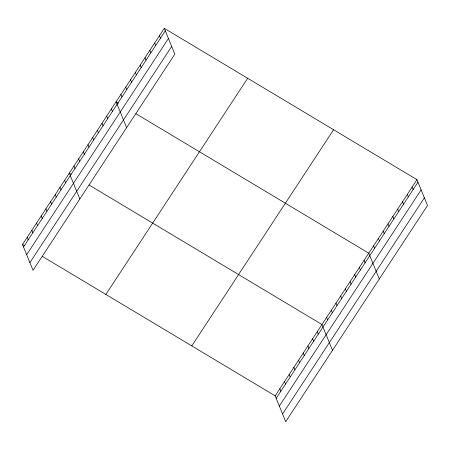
<?xml version="1.0" encoding="UTF-8"?>
<svg xmlns="http://www.w3.org/2000/svg" width="450" height="450" viewBox="0 0 450 450"><rect width="100%" height="100%" fill="white"/><g stroke="black" fill="none" stroke-linecap="round" stroke-linejoin="round"><path stroke-width="0.67" d="M164.289 28.328L174.831 54.152L33.041 270.321L22.5 244.496L164.289 28.328L416.959 179.679L427.5 205.504L285.711 421.673L275.169 395.848L42.322 256.371M23.518 246.994L165.308 30.825M26.662 254.694L168.452 38.52M29.897 262.626L171.686 46.451M105.879 294.441L247.669 78.272M191.79 345.904L333.579 129.735M275.169 395.848L416.959 179.679M276.188 398.346L417.983 182.177M279.332 406.046L421.121 189.877M282.566 413.978L424.361 197.809M118.412 103.219L116.083 101.824L126.619 127.648M135.906 113.698L368.752 253.176L379.294 279M71.038 174.206L69.289 173.16L79.83 198.984M89.117 185.034L321.964 324.512L332.499 350.336M22.5 244.496L24.249 245.542M412.138 187.031L413.162 189.529M407.317 194.377L408.341 196.875M402.497 201.729L403.515 204.227M397.676 209.076L398.694 211.579M392.856 216.428L393.874 218.925M388.035 223.779L389.053 226.277M383.214 231.126L384.233 233.623M378.394 238.477L379.412 240.975M373.573 245.829L374.591 248.327M364.072 260.308L365.091 262.811M359.392 267.446L360.411 269.944M354.713 274.579L355.736 277.076M350.038 281.711L351.056 284.209M345.358 288.844L346.376 291.341M340.678 295.976L341.696 298.474M335.998 303.114L337.016 305.612M331.318 310.247L332.336 312.744M326.638 317.379L327.662 319.877M317.284 331.644L318.302 334.142M312.604 338.777L313.622 341.28M307.924 345.915L308.942 348.412M303.244 353.048L304.262 355.545M298.564 360.18L299.588 362.678M159.469 35.674L160.487 38.171M293.889 367.312L294.907 369.81M154.648 43.026L155.666 45.523M289.209 374.445L290.228 376.948M149.828 50.377L150.846 52.875M284.529 381.583L285.548 384.081M145.007 57.724L146.025 60.221M279.849 388.716L280.868 391.213M140.186 65.076L141.204 67.573M135.366 72.422L136.384 74.925M130.545 79.774L131.563 82.271M125.724 87.126L126.742 89.623M120.904 94.472L121.922 96.969M111.403 108.956L112.421 111.454M106.723 116.089L107.741 118.586M102.043 123.227L103.061 125.724M97.363 130.359L98.387 132.857M92.689 137.492L93.707 139.989M88.009 144.624L89.027 147.122M83.329 151.757L84.347 154.254M78.649 158.889L79.667 161.393M73.969 166.028L74.987 168.525M64.614 180.292L65.633 182.79M59.934 187.425L60.953 189.922M55.254 194.558L56.273 197.061M50.574 201.696L51.593 204.193M45.894 208.828L46.913 211.326M41.214 215.961L42.238 218.458M36.54 223.093L37.558 225.591M31.86 230.226L32.878 232.729M27.18 237.364L28.198 239.861"/></g></svg>
